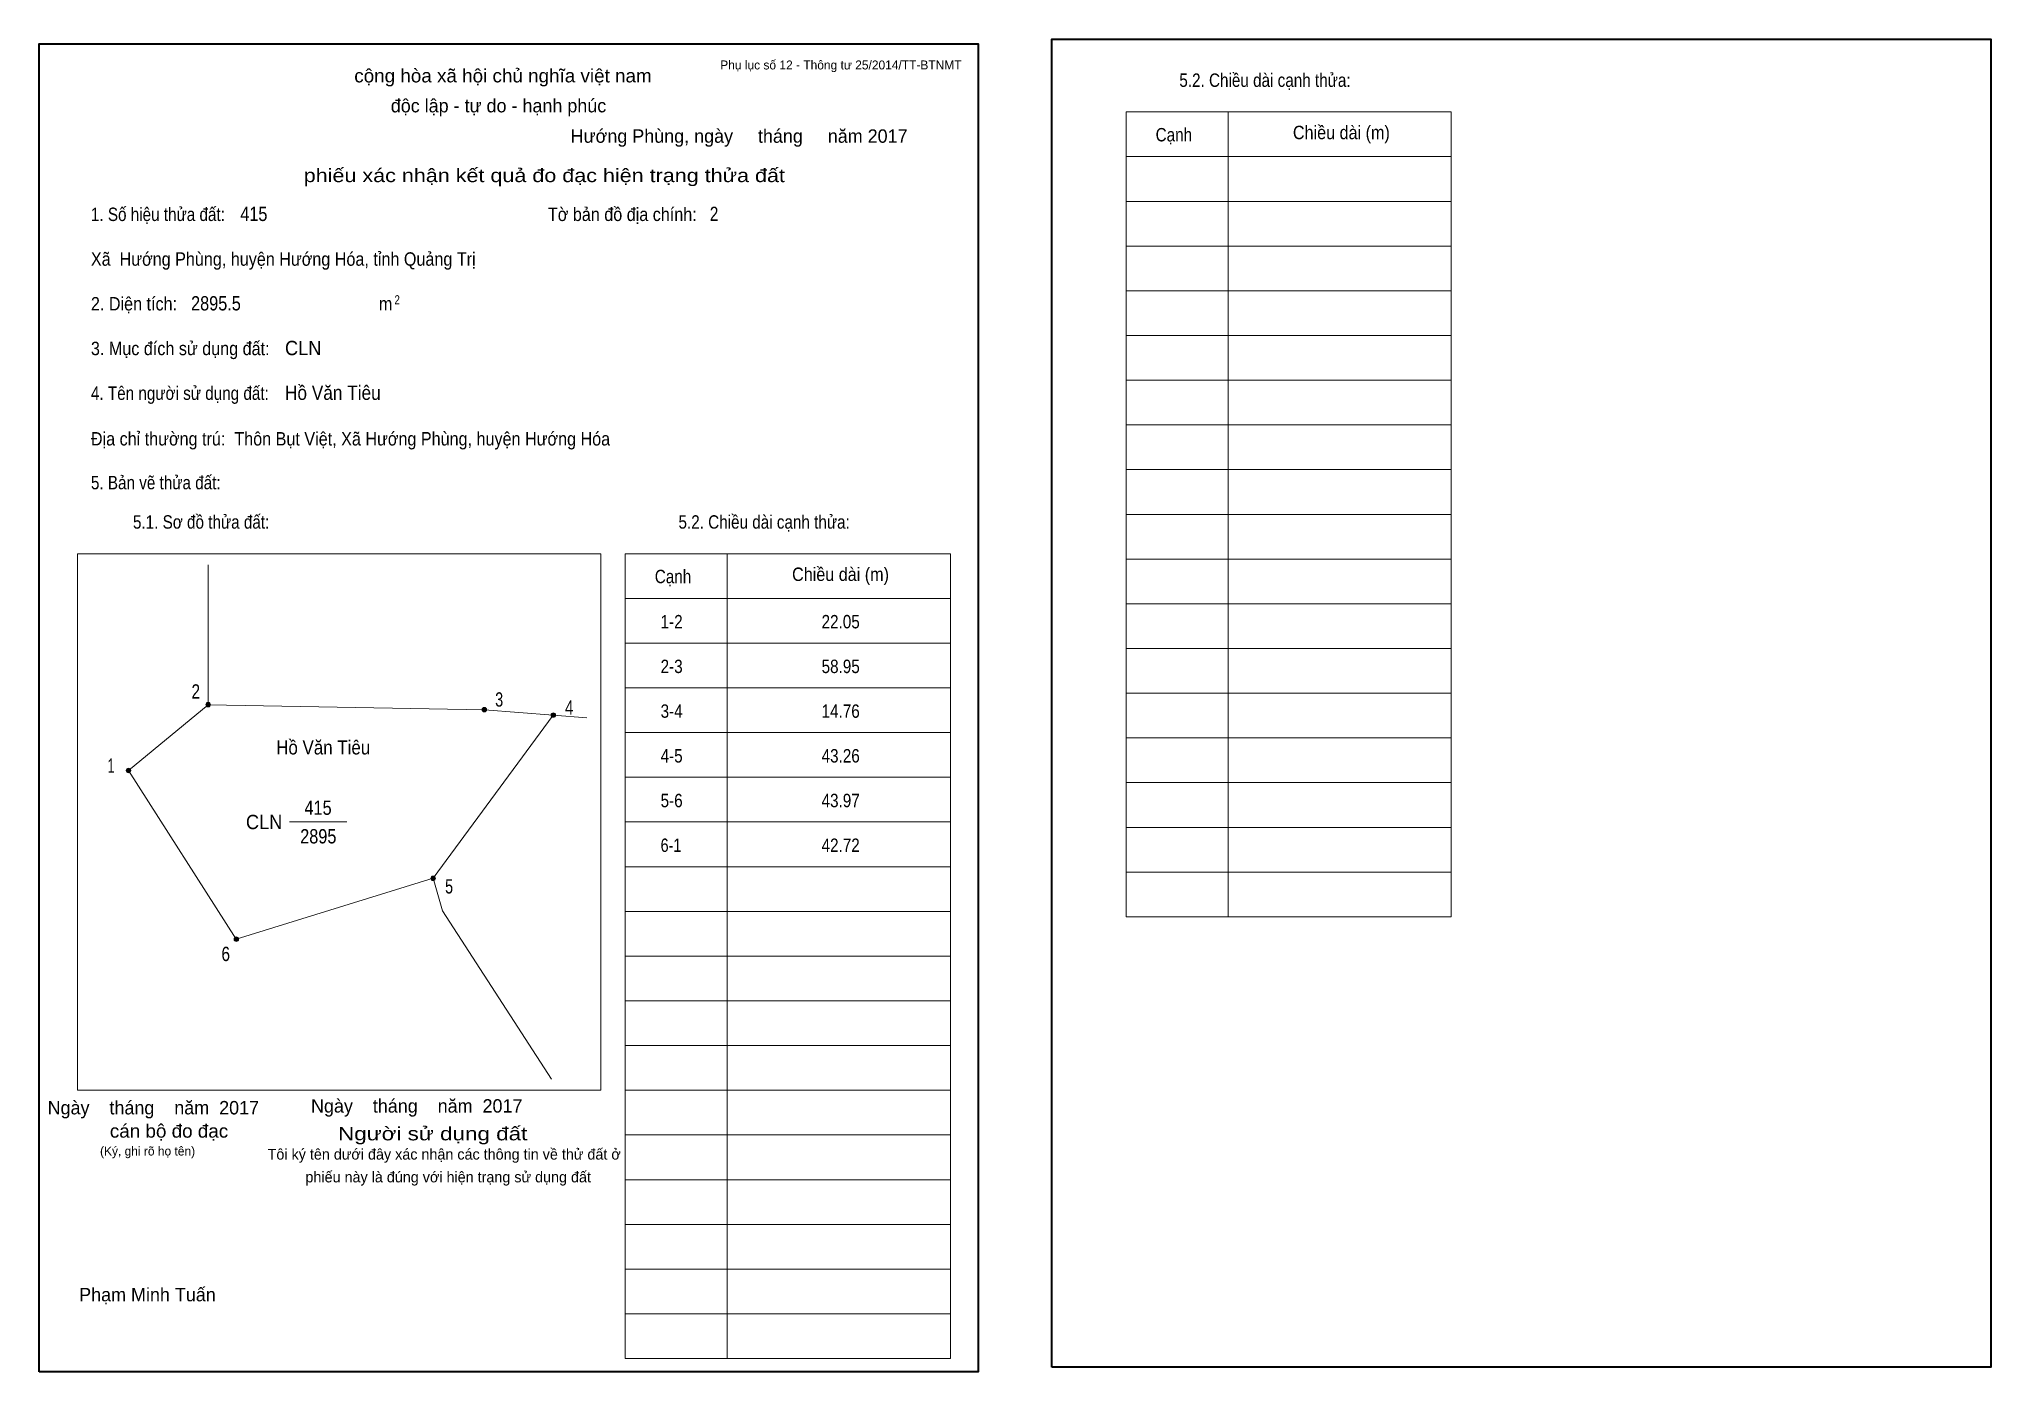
# Model space of a CAD drawing. Header units: centimetres. Extents: x 0 to 43.6, y 0 to 29.8.
import ezdxf
from ezdxf.enums import TextEntityAlignment as Align

# ---------------------------------------------------------------- set-up
doc = ezdxf.new("R2010")
doc.units = ezdxf.units.CM
doc.header["$LTSCALE"] = 0.12
for name, color, linetype in [('30', 7, 'Continuous'), ('34', 7, 'Continuous'), ('62', 7, 'Continuous')]:
    doc.layers.add(name, color=color, linetype=linetype)
for name, color, linetype, lineweight in [('32', 7, 'Continuous', 13), ('33', 7, 'Continuous', 13), ('61', 7, 'Continuous', 13), ('63', 7, 'Continuous', 13)]:
    doc.layers.add(name, color=color, linetype=linetype, lineweight=lineweight)

msp = doc.modelspace()

# ---------------------------------------------------------------- hatches: boundary and pattern name
at = {"layer": '32'}
for points in [[(3.8321, 14.9231, 1), (3.7321, 14.9231, 1)], [(10.0089, 14.8131, 1), (9.9089, 14.8131, 1)], [(11.5505, 14.6905, 1), (11.4505, 14.6905, 1)], [(2.0505, 13.4507, 1), (1.9505, 13.4507, 1)], [(8.8624, 11.0403, 1), (8.7624, 11.0403, 1)], [(4.4609, 9.6779, 1), (4.3609, 9.6779, 1)]]:
    msp.add_hatch(color=256, dxfattribs=at).paths.add_polyline_path(points)

# ---------------------------------------------------------------- linework, layer by layer
for centre in [(3.7821, 14.9231), (9.9589, 14.8131), (11.5005, 14.6905), (2.0005, 13.4507), (8.8124, 11.0403), (4.4109, 9.6779)]:
    msp.add_circle(centre, 0.05, dxfattribs=at)
at = {"layer": '33'}
msp.add_line((5.6, 12.3), (6.88, 12.3), dxfattribs=at)
at = {"layer": '61'}
for p in [(8.81, 11.04), (12.25, 14.63)]:
    msp.add_line(p, (11.5, 14.69), dxfattribs=at)
for points in [[(8.81, 11.04), (4.41, 9.68), (2, 13.45), (3.78, 14.92), (3.78, 18.05)], [(11.5, 14.69), (9.96, 14.81), (3.78, 14.92)], [(11.46, 6.55), (9.02, 10.31), (8.81, 11.04)]]:
    msp.add_lwpolyline(points, dxfattribs=at)
at = {"layer": '63'}
for p, q in [((24.31, 28.18), (31.58, 28.18)), ((24.31, 10.18), (24.31, 28.18)), ((26.59, 10.18), (26.59, 28.18)), ((31.58, 10.18), (31.58, 28.18)), ((24.31, 27.18), (31.58, 27.18)), ((24.31, 26.18), (31.58, 26.18)), ((24.31, 25.18), (31.58, 25.18)), ((24.31, 24.18), (31.58, 24.18)), ((24.31, 23.18), (31.58, 23.18)), ((24.31, 22.18), (31.58, 22.18)), ((24.31, 21.18), (31.58, 21.18)), ((24.31, 20.18), (31.58, 20.18)), ((24.31, 19.18), (31.58, 19.18)), ((0.86, 18.3), (12.56, 18.3)), ((0.86, 6.3), (0.86, 18.3)), ((12.56, 6.3), (12.56, 18.3)), ((13.11, 18.3), (20.38, 18.3)), ((13.11, 0.3), (13.11, 18.3)), ((15.39, 0.3), (15.39, 18.3)), ((20.38, 0.3), (20.38, 18.3)), ((24.31, 18.18), (31.58, 18.18)), ((13.11, 17.3), (20.38, 17.3)), ((24.31, 17.18), (31.58, 17.18)), ((13.11, 16.3), (20.38, 16.3)), ((24.31, 16.18), (31.58, 16.18)), ((13.11, 15.3), (20.38, 15.3)), ((24.31, 15.18), (31.58, 15.18)), ((13.11, 14.3), (20.38, 14.3)), ((24.31, 14.18), (31.58, 14.18)), ((13.11, 13.3), (20.38, 13.3)), ((24.31, 13.18), (31.58, 13.18)), ((13.11, 12.3), (20.38, 12.3)), ((24.31, 12.18), (31.58, 12.18)), ((24.31, 12.18), (31.58, 12.18)), ((13.11, 11.3), (20.38, 11.3)), ((24.31, 11.18), (31.58, 11.18)), ((13.11, 10.3), (20.38, 10.3)), ((24.31, 10.18), (31.58, 10.18)), ((13.11, 9.3), (20.38, 9.3)), ((13.11, 8.3), (20.38, 8.3)), ((13.11, 7.3), (20.38, 7.3)), ((0.86, 6.3), (12.56, 6.3)), ((13.11, 6.3), (20.38, 6.3)), ((13.11, 5.3), (20.38, 5.3)), ((13.11, 4.3), (20.38, 4.3)), ((13.11, 3.3), (20.38, 3.3)), ((13.11, 2.3), (20.38, 2.3)), ((13.11, 2.3), (20.38, 2.3)), ((13.11, 1.3), (20.38, 1.3)), ((13.11, 0.3), (20.38, 0.3))]:
    msp.add_line(p, q, dxfattribs=at)
at = {"layer": '63', "lineweight": 35}
for points in [[(0, 0), (0, 29.7), (21, 29.7), (21, 0)], [(22.65, 0.11), (22.65, 29.81), (43.65, 29.81), (43.65, 0.11)]]:
    msp.add_lwpolyline(points, close=True, dxfattribs=at)

# ---------------------------------------------------------------- texts
at = {"layer": '30'}
for s, width, p in [('1-2', 0.85, (13.9, 16.63)), ('22.05', 0.85, (17.5, 16.63)), ('2-3', 0.85, (13.9, 15.63)), ('58.95', 0.85, (17.5, 15.63)), ('3-4', 0.85, (13.9, 14.63)), ('14.76', 0.85, (17.5, 14.63)), ('4-5', 0.85, (13.9, 13.63)), ('43.26', 0.85, (17.5, 13.63)), ('5-6', 0.85, (13.9, 12.63)), ('43.97', 0.85, (17.5, 12.63)), ('6-1', 0.8, (13.9, 11.63)), ('42.72', 0.85, (17.5, 11.63))]:
    msp.add_text(s, height=0.3, dxfattribs=dict(at, width=width)).set_placement(p)
at = {"layer": '32'}
for s, width, p in [('2', 0.8, (3.505, 15.06)), ('3', 0.75, (10.29, 14.88)), ('4', 0.8, (11.855, 14.7)), ('1', 0.65, (1.61, 13.4)), ('5', 0.75, (9.17, 10.7)), ('6', 0.8, (4.175, 9.19))]:
    msp.add_text(s, height=0.32, dxfattribs=dict(at, width=width)).set_placement(p, align=Align.CENTER)
at = {"layer": '33', "width": 0.85}
for s, p in [('415', (6.24, 12.46)), ('2895', (6.245, 11.82))]:
    msp.add_text(s, height=0.32, dxfattribs=at).set_placement(p, align=Align.CENTER)
at = {"layer": '33', "width": 0.95}
msp.add_text('CLN', height=0.32, dxfattribs=at).set_placement((5.44, 12.14), align=Align.RIGHT)
at = {"layer": '34'}
for s, width, p in [('415', 0.85, (4.5, 25.74)), ('2', 0.8, (15, 25.74)), ('2895.5', 0.85, (3.4, 23.74)), ('CLN', 0.95, (5.5, 22.74)), ('Hồ Văn Tiêu', 0.9, (5.5, 21.74))]:
    msp.add_text(s, height=0.32, dxfattribs=dict(at, width=width)).set_placement(p)
at = {"layer": '62', "width": 0.9}
msp.add_text('Hồ Văn Tiêu', height=0.3143, dxfattribs=at).set_placement((6.355, 13.81), align=Align.CENTER)
at = {"layer": '63'}
for s, height, p in [('Phụ lục số 12 - Thông tư 25/2014/TT-BTNMT', 0.2, (20.63, 29.13)), ('Ngày    tháng    năm  2017', 0.3, (10.81, 5.8)), ('Ngày    tháng    năm  2017', 0.3, (4.92, 5.76)), ('(Ký, ghi rõ họ tên)', 0.2, (3.49, 4.84))]:
    msp.add_text(s, height=height, dxfattribs=at).set_placement(p, align=Align.RIGHT)
at = {"layer": '63', "width": 1.05}
msp.add_text('cộng hòa xã hội chủ nghĩa việt nam', height=0.3, dxfattribs=at).set_placement((10.375, 28.84), align=Align.CENTER)
at = {"layer": '63'}
for s, height, width, p in [('5.2. Chiều dài cạnh thửa:', 0.3, 0.85, (25.5, 28.74)), ('Cạnh', 0.3, 0.85, (24.97, 27.52)), ('Chiều dài (m)', 0.3, 0.9, (28.04, 27.57)), ('1. Số hiệu thửa đất:', 0.3, 0.85, (1.16, 25.74)), ('Tờ bản đồ địa chính:', 0.3, 0.9, (11.38, 25.74)), ('Xã  Hướng Phùng, huyện Hướng Hóa, tỉnh Quảng Trị', 0.3, 0.9, (1.16, 24.74)), ('2. Diện tích:', 0.3, 0.9, (1.16, 23.74)), ('2', 0.2, 0.8, (7.95, 23.88)), ('m', 0.3, 0.9, (7.6, 23.74)), ('3. Mục đích sử dụng đất:', 0.3, 0.9, (1.16, 22.74)), ('4. Tên người sử dụng đất:', 0.3, 0.85, (1.16, 21.74)), ('Địa chỉ thường trú:  Thôn Bụt Việt, Xã Hướng Phùng, huyện Hướng Hóa', 0.3, 0.9, (1.16, 20.72)), ('5. Bản vẽ thửa đất:', 0.3, 0.85, (1.16, 19.74)), ('5.1. Sơ đồ thửa đất:', 0.3, 0.85, (2.1, 18.86)), ('5.2. Chiều dài cạnh thửa:', 0.3, 0.85, (14.3, 18.86)), ('Cạnh', 0.3, 0.85, (13.77, 17.64)), ('Chiều dài (m)', 0.3, 0.9, (16.84, 17.69))]:
    msp.add_text(s, height=height, dxfattribs=dict(at, width=width)).set_placement(p)
for s, height, p in [('độc lập - tự do - hạnh phúc', 0.3, (10.275, 28.17)), ('Hướng Phùng, ngày     tháng     năm 2017', 0.3, (15.655, 27.49)), ('Tôi ký tên dưới đây xác nhận các thông tin về thử đất ở ', 0.24, (9.105, 4.75)), ('phiếu này là đúng với hiện trạng sử dụng đất', 0.24, (9.15, 4.24)), ('Phạm Minh Tuấn', 0.3, (2.425, 1.58))]:
    msp.add_text(s, height=height, dxfattribs=at).set_placement(p, align=Align.CENTER)
for s, width, p in [('phiếu xác nhận kết quả đo đạc hiện trạng thửa đất', 1.2, (16.68, 26.61)), ('cán bộ đo đạc', 1.05, (4.23, 5.24)), ('Người sử dụng đất', 1.25, (10.92, 5.18))]:
    msp.add_text(s, height=0.3, dxfattribs=dict(at, width=width)).set_placement(p, align=Align.RIGHT)

doc.saveas('drawing.dxf')
